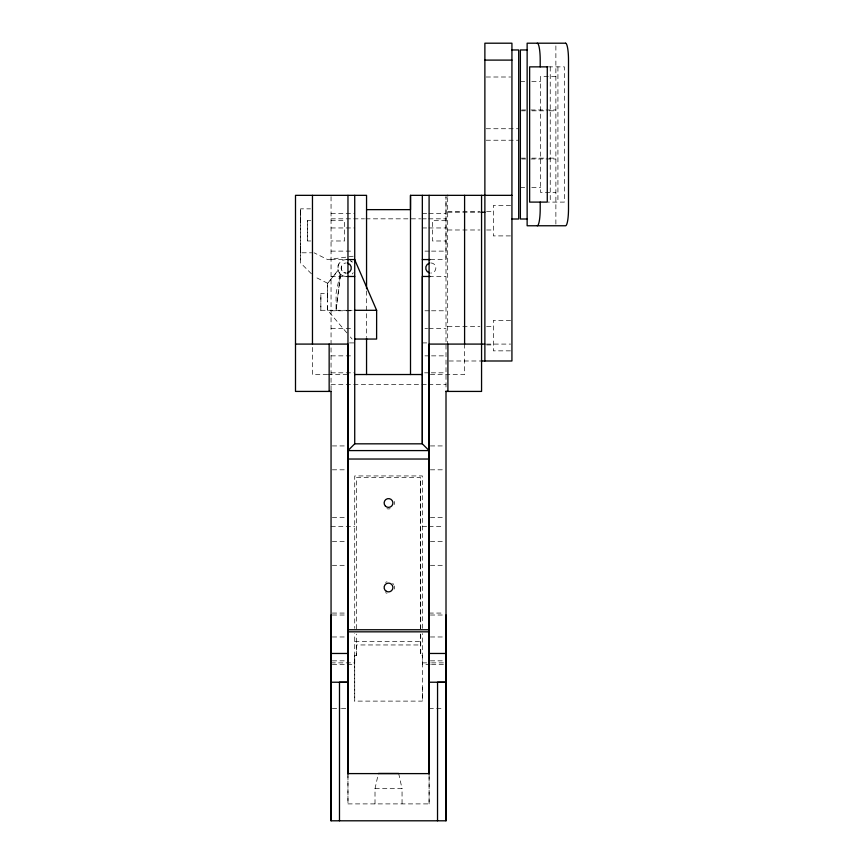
<?xml version="1.0" encoding="UTF-8"?>
<svg xmlns="http://www.w3.org/2000/svg" width="864" height="864" viewBox="0 0 864 864"><rect width="100%" height="100%" fill="white"/><g stroke="black" fill="none" stroke-linecap="round" stroke-linejoin="round"><path stroke-width="0.65" stroke-dasharray="4.32 3.24" d="M311.407 273.78L300.575 262.937L300.607 208.85L310.468 208.85M320.879 301.828L320.879 293.393L327.64 293.393L327.575 301.838M338.926 263.801L338.072 265.842L338.072 270.216L327.683 283.273L327.618 310.295L346.842 332.878M340.697 274.342L336.074 310.295L336.074 293.393L340.027 273.704M429.116 774.943L429.095 803.898L347.965 803.898L347.944 773.604M420.638 634.176L420.725 655.657L422.334 655.657L422.334 701.114L354.726 701.114L354.694 655.657L356.378 655.668L356.389 634.09M356.389 628.765L356.411 477.652L420.649 477.662L420.714 628.69M356.378 655.668L356.389 644.954L420.628 644.965M420.638 628.776L420.649 477.662M429.095 803.898L429.095 775.667M430.402 259.567L446.008 259.567L445.997 196.636L446.008 390.074M300.575 222.62L300.607 208.85L300.575 262.937M300.618 246.564L300.607 252.796L311.645 252.806M320.879 306.061L320.825 310.284L320.868 293.404M327.64 306.061L327.618 310.295L327.575 306.061M327.586 297.605L327.683 283.273L338.202 270.529M310.748 220.687L307.368 220.687L307.346 230.828L307.357 240.97L310.738 240.97M336.074 310.295L340.427 274.136M341.334 266.728C340.448 269.806 343.019 273.164 346.237 273.11A5.076 5.076 0 0 1 341.194 268.024A5.076 5.076 0 0 1 346.27 262.948M375.008 803.898L375.008 788.681L378.389 773.464M352.21 274.018L353.225 272.7M353.225 256.208L327.618 259.578L314.107 252.806M548.262 66.863L564.386 66.863L564.386 202.1L548.262 202.1M555.876 76.399L540.67 76.399L540.67 192.553L555.876 192.553M486.173 77.004L510.646 77.004M520.376 81.454L525.452 81.454M531.792 81.454L540.67 81.454M521.694 109.966L525.636 109.966M530.896 109.966L555.876 109.966M521.348 110.819L525.334 110.819M531.976 110.819L547.906 110.819M549.234 110.819L555.876 110.819M486.184 128.736L518.692 128.736M486.184 140.227L518.692 140.227M521.348 158.144L525.334 158.144M531.976 158.144L547.906 158.144M549.234 158.144L555.876 158.144M521.694 158.987L525.636 158.987M530.896 158.987L555.876 158.987M520.376 187.51L525.452 187.51M531.792 187.51L540.67 187.51M510.602 205.481L493.333 205.481L493.333 235.904L510.602 235.904M447.692 211.399L479.909 211.399M486.626 211.399L493.333 211.399M447.692 212.242L479.574 212.242M331.052 213.419L354.726 213.419M422.334 213.419L427.594 213.419M428.911 213.419L446.008 213.419M331.052 218.83L364.468 218.83M365.807 218.83L420.595 218.83M421.934 218.83L427.28 218.83M428.609 218.83L445.986 218.83M331.052 220.687L344.574 220.687L344.574 240.98L331.052 240.98M446.008 220.687L432.475 220.687L432.475 240.98L446.008 240.98M331.052 227.956L354.726 227.956M422.334 227.956L427.594 227.956M428.911 227.956L446.008 227.956M447.692 229.986L479.909 229.986M486.626 229.986L493.333 229.986M331.052 251.122L353.408 251.122M424.969 251.122L430.229 251.122M431.536 251.122L446.008 251.122M331.052 259.567L347.965 259.567M331.052 276.469L347.965 276.469M429.095 276.469L446.008 276.469M320.825 310.284L346.54 310.295M347.825 310.295L353.084 310.306M331.052 310.781L353.408 310.781M424.969 310.781L430.229 310.781M431.536 310.781L446.008 310.781M510.602 320.425L493.333 320.425L493.333 350.849L510.602 350.849M447.692 326.344L479.909 326.344M486.626 326.344L493.333 326.344M331.052 328.374L353.408 328.374M424.969 328.374L427.594 328.374M428.911 328.374L446.008 328.374M349.466 342.911L354.726 342.911M422.334 342.911L427.594 342.911M486.497 344.088L510.592 344.088M486.626 344.93L493.333 344.93M331.052 355.86L353.408 355.86M424.969 355.86L430.229 355.86M431.536 355.86L446.008 355.86M449.021 360.99L479.812 360.99M331.052 372.827L353.776 372.827M424.613 372.827L429.959 372.827M431.298 372.827L446.008 372.827M327.456 374.522L312.466 374.522L312.466 344.088M328.028 374.522L346.831 374.522M430.423 374.522L464.594 374.522L464.594 344.088M331.052 384.664L420.606 384.664M421.945 384.664L427.291 384.664M428.63 384.664L446.008 384.664M332.359 445.932L346.658 445.932M430.402 445.932L443.405 445.932M332.359 469.811L347.965 469.811M430.402 469.811L443.405 469.811M332.359 517.568L346.658 517.568M430.402 517.568L443.405 517.568M331.052 526.403L354.726 526.403M422.334 526.403L427.594 526.403M428.911 526.403L443.372 526.403M332.359 541.447L346.658 541.447M430.402 541.447L443.405 541.447M332.359 565.315L347.965 565.315M430.402 565.315L443.405 565.315M332.359 613.073L347.965 613.073M429.095 613.073L443.405 613.073M332.359 615.017L346.658 615.017M430.402 615.017L443.405 615.017M332.359 636.973L346.658 636.973M430.402 636.973L443.405 636.973M354.726 641.66L422.334 641.66M332.359 660.841L346.658 660.841M430.402 660.841L443.405 660.841M331.052 662.872L354.726 662.872L354.726 633.571M422.334 662.872L430.229 662.872M431.536 662.872L446.008 662.872M332.37 664.546L354.672 664.546M430.229 664.546L422.334 664.546L422.334 633.571M431.536 664.546L446.008 664.546M332.359 708.599L340.157 708.599M341.464 708.599L346.658 708.599M429.095 708.599L443.405 708.599M375.008 788.681L402.052 788.681L402.052 803.898M327.607 283.241L314.086 276.491M352.22 262.062L350.471 260.712A8.456 8.456 0 0 1 353.538 263.812M342.014 275.346L340.265 274.007L338.072 270.216M350.352 336.982L352.102 339.034M398.671 773.464L402.052 788.681M307.368 220.687L307.357 240.97M420.714 634.079L420.725 655.657M354.694 655.657L354.726 701.114M557.928 66.863L557.928 202.1M555.876 45.889L555.876 225.763M550.238 66.863L550.238 202.1M447.692 197.597L447.692 344.088M422.334 628.366L422.334 475.945L354.726 475.945L354.726 628.366M422.334 687.334L422.334 701.114M366.552 290.984L366.552 336.982M347.965 775.667L347.965 803.898M331.052 196.636L331.052 390.074M346.205 276.491A8.456 8.456 0 0 1 337.759 268.034A8.456 8.456 0 0 1 346.216 259.589M430.79 262.948A5.076 5.076 0 0 1 435.856 268.024A5.076 5.076 0 0 1 430.79 273.089M394.243 585.997A5.918 5.918 0 0 1 394.243 589.054M386.996 593.244A5.918 5.918 0 0 1 385.571 592.65M385.571 582.401A5.918 5.918 0 0 1 386.996 581.807M392.71 583.34A5.918 5.918 0 0 1 393.649 584.572M394.243 501.476A5.918 5.918 0 0 1 394.243 504.533M390.064 508.723A5.918 5.918 0 0 1 386.996 508.723"/><path stroke-width="1.3" d="M331.052 391.424L295.499 391.424L295.499 195.34L366.552 195.34L366.552 288.727M312.466 344.088L312.466 195.34M446.008 615.017L445.986 820.8L331.052 820.8L331.052 615.017M339.487 820.8L339.498 682.225L347.954 682.225L347.944 773.593L429.116 773.615L429.095 615.017M347.965 615.017L347.944 682.225L331.052 682.225M354.802 259.902L376.639 310.316L376.607 339.055L354.683 339.044M511.931 195.34L410.508 195.34L410.486 209.639L366.552 209.639M429.095 774.328L429.095 344.088L484.877 344.088M437.53 820.8L437.562 682.214L445.997 682.225L429.149 682.225M464.594 344.088L464.594 195.34M481.561 195.34L481.561 391.424L446.008 391.424M354.726 195.34L354.726 443.826L347.965 450.587L429.095 450.587L422.334 443.826L422.334 195.34M376.618 310.316L354.391 310.306M511.931 49.961L518.692 49.961L518.692 219.002L511.931 219.002M527.137 49.961L520.376 49.961L520.376 219.002L527.137 219.002M484.877 60.102L511.931 60.102M480.902 212.242L484.877 212.242M347.965 259.567L354.726 259.567M422.334 259.567L430.229 259.567M347.965 276.469L354.726 276.469M430.229 276.469L422.334 276.469L422.334 443.826L354.726 443.826M295.499 344.088L347.965 344.088L347.965 653.465L331.052 653.465M480.902 360.99L511.931 360.99L511.931 43.2L484.877 43.2L484.877 360.99M354.726 374.522L422.334 374.522M347.965 459.032L429.095 459.032M347.965 629.748L429.095 629.748M347.965 631.832L429.095 631.832M429.095 653.465L446.008 653.465M378.389 773.464L398.671 773.464M540.205 66.863L540.205 60.102A16.902 2.938 -90 0 0 537.268 43.2M540.205 202.1L540.205 208.861A16.902 2.938 -90 0 1 537.268 225.763M447.908 344.088L447.908 391.424M447.692 195.34L447.692 195.912M446.008 391.09L446.008 820.8M429.095 195.34L429.095 708.599M410.508 195.34L410.508 374.522M366.552 338.137L366.552 374.522M347.965 195.34L347.965 774.328M331.052 391.09L331.052 820.8M329.152 344.088L329.152 391.424M347.587 263.12A5.076 5.076 0 0 1 347.587 272.916M429.473 272.916A5.076 5.076 0 0 1 429.473 263.12M565.564 43.2L527.137 43.2L527.137 225.763L565.564 225.763A16.902 2.938 -90 0 0 568.501 208.861L568.501 60.102A16.902 2.938 -90 0 0 565.564 43.2M547.279 66.863L529.632 66.863L529.632 202.1L547.279 202.1L547.279 66.863M386.327 591.311A4.396 4.396 0 0 0 392.926 587.509A4.396 4.396 0 0 0 386.327 583.697A4.396 4.396 0 0 0 386.327 591.311M385.42 506.099A4.396 4.396 0 0 0 392.774 504.122A4.396 4.396 0 0 0 387.396 498.744A4.396 4.396 0 0 0 385.42 506.099"/></g></svg>
